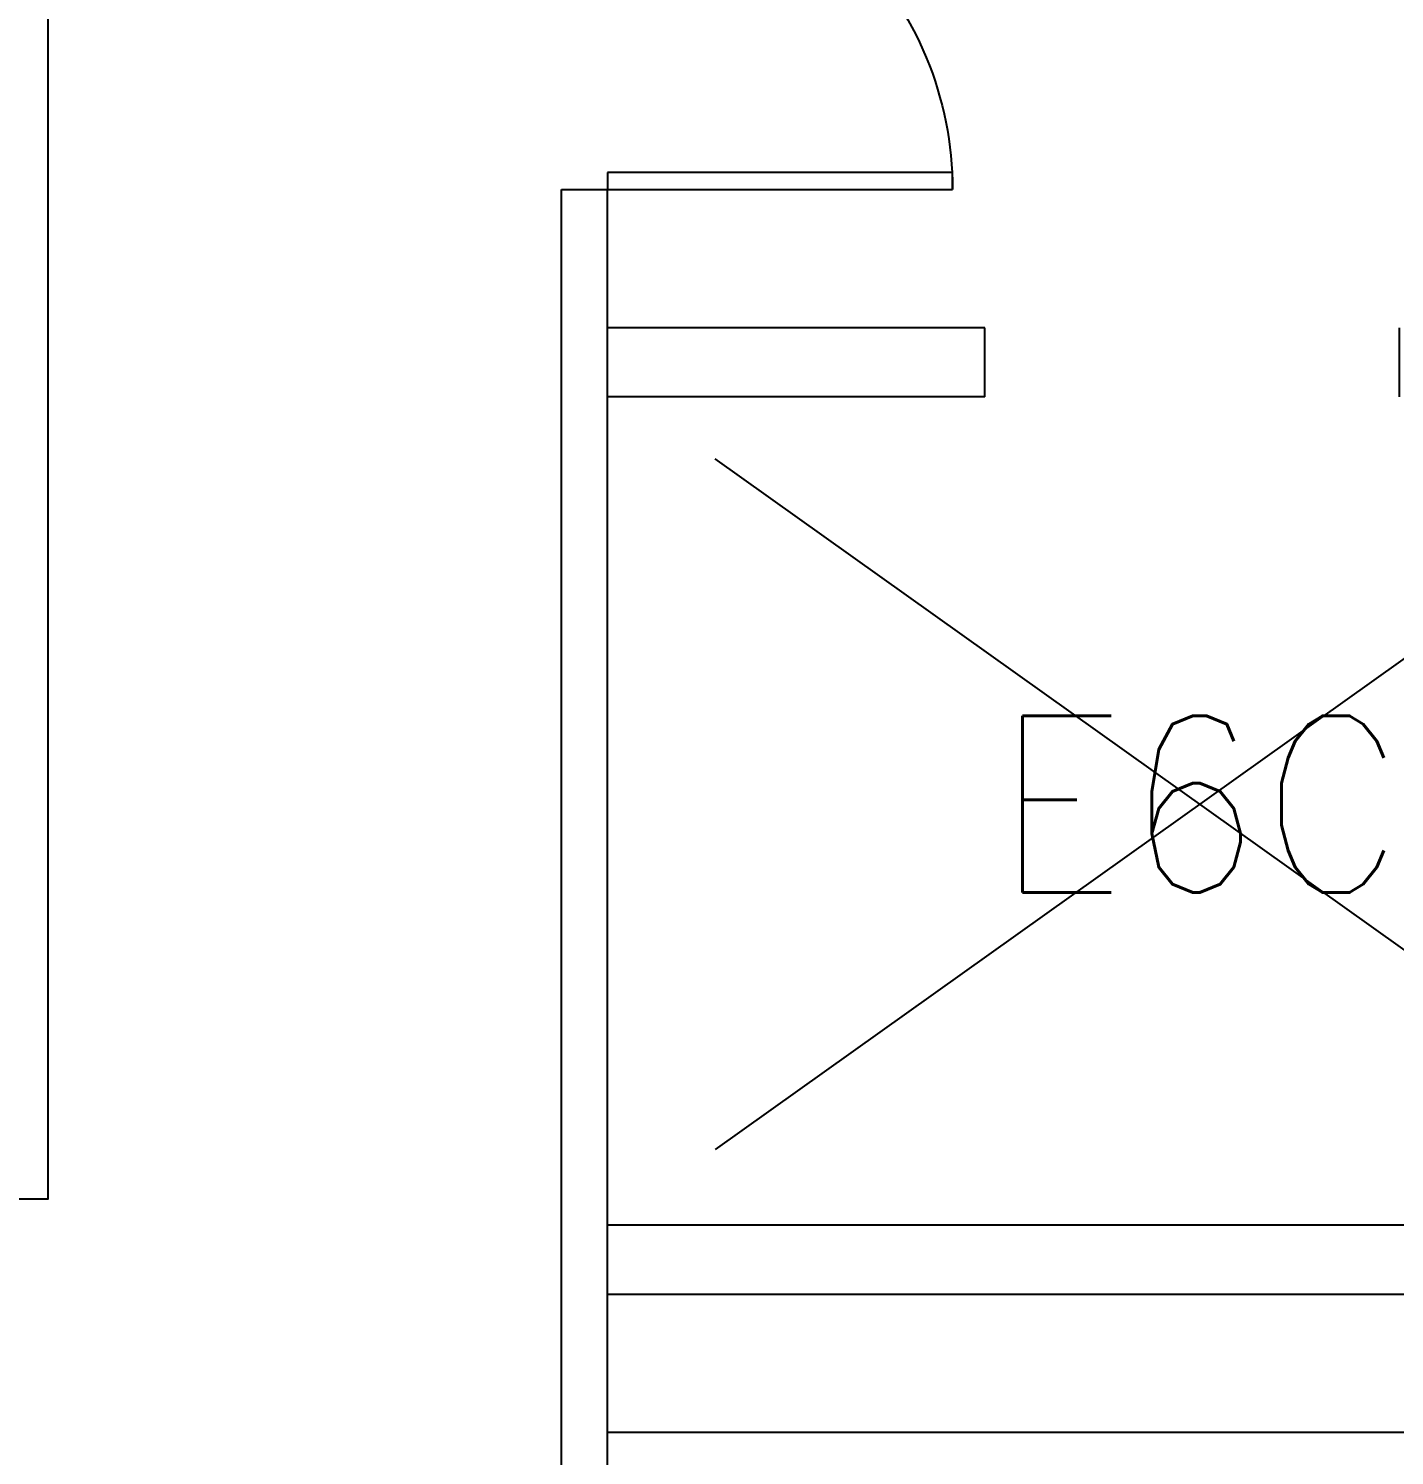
# Model space of a CAD drawing. Header units: inches. Extents: x -460 to 10305, y -938 to 5356.
# Drawn here: x 9773.1 to 9891.8, y 2579.1 to 2703.1 of the extents above; entities that cross this region are included whole.
import ezdxf
from ezdxf.enums import TextEntityAlignment as Align

# ---------------------------------------------------------------- set-up
doc = ezdxf.new("R2010")
doc.units = ezdxf.units.IN
doc.header["$MEASUREMENT"] = 0
doc.set_wipeout_variables(frame=1)
for name, color, linetype in [('01-0263-06-DWG-BFP-ARCH$0$SP-DOORS', 5, 'Continuous'), ('01-0263-06-DWG-BFP-ARCH$0$SP-ELEVATOR', 112, 'Continuous'), ('01-0263-06-DWG-BFP-ARCH$0$SP-RMNO', 7, 'Continuous'), ('01-0263-06-DWG-BFP-ARCH$0$SP-ROOM', 7, 'Continuous'), ('01-0263-06-DWG-BFP-ARCH$0$SP-WALL', 7, 'Continuous'), ('T-Comm-Path', 40, 'Continuous')]:
    doc.layers.add(name, color=color, linetype=linetype)
doc.layers.get('01-0263-06-DWG-BFP-ARCH$0$SP-ROOM').off()
doc.styles.add('01-0263-06-DWG-BFP-ARCH$0$ROMANS', font='ROMANS.shx', dxfattribs={"width": 0.9})

# ---------------------------------------------------------------- blocks, each defined once
blk = doc.blocks.new('01-0263-06-DWG-BFP-ARCH$0$DOR01')
at = {"color": 0}
for p, q in [((1, 1), (0, 1)), ((0, 1), (0, 0)), ((1, 0), (1, 1)), ((0, 0), (1, 0))]:
    blk.add_line(p, q, dxfattribs=at)
blk = doc.blocks.new('01-0263-06-DWG-BFP-ARCH$0$DOR00')
at = {"color": 0}
for p, q in [((0, 1), (0, 0)), ((1, 0), (1, 1))]:
    blk.add_line(p, q, dxfattribs=at)
blk = doc.blocks.new('01-0263-06-DWG-BFP-ARCH$0$FMGRM1')
at = {"style": '01-0263-06-DWG-BFP-ARCH$0$ROMANS', "width": 0.9}
for tag, p in [('RMAREA', (0, -0.2836)), ('DATA1', (0, -0.443)), ('DATA2', (0, -0.6024)), ('DATA3', (0, -0.7618)), ('DATA4', (0, -0.9213)), ('DATA5', (0, -1.0807))]:
    blk.add_attdef(tag, text='', height=0.1172, dxfattribs=at).set_placement(p, align=Align.CENTER)
at = {"linetype": 'Continuous'}
blk.add_wipeout([(-0.375, -0.125), (0.375, -0.125), (0.375, 0.125), (-0.375, 0.125)], dxfattribs=at)
at = {"layer": '01-0263-06-DWG-BFP-ARCH$0$SP-RMNO', "style": '01-0263-06-DWG-BFP-ARCH$0$ROMANS', "width": 0.9}
blk.add_attdef('RMNUMB', text='', height=0.16, dxfattribs=at).set_placement((0, 0), align=Align.MIDDLE)
blk = doc.blocks.new('01-0263-06-DWG-BFP-ARCH', base_point=(1295.16, 1353.43))
at = {"layer": '01-0263-06-DWG-BFP-ARCH$0$SP-DOORS'}
blk.add_lwpolyline([(3307.16, 2123.43, -0.414214), (3337.16, 2093.43, -0.414214)], format="xyb", dxfattribs=at)
at = {"layer": '01-0263-06-DWG-BFP-ARCH$0$SP-ELEVATOR'}
for p, q in [((3400.74, 2070.03), (3316.54, 2010.02)), ((3400.74, 2010.02), (3316.54, 2070.03))]:
    blk.add_line(p, q, dxfattribs=at)
at = {"layer": '01-0263-06-DWG-BFP-ARCH$0$SP-WALL'}
for p, q in [((3303.16, 1831.43), (3303.16, 2093.43)), ((3307.16, 1831.43), (3307.16, 2093.43)), ((3339.97, 2081.43), (3307.16, 2081.43)), ((3339.97, 2075.43), (3307.16, 2075.43)), ((3535.16, 2003.43), (3307.16, 2003.43)), ((3535.16, 1997.43), (3307.16, 1997.43)), ((3535.16, 1985.43), (3307.16, 1985.43))]:
    blk.add_line(p, q, dxfattribs=at)
at = {"layer": '01-0263-06-DWG-BFP-ARCH$0$SP-DOORS', "xscale": -30, "yscale": -1.5, "zscale": 30, "rotation": 180}
blk.add_blockref('01-0263-06-DWG-BFP-ARCH$0$DOR01', (3307.16, 2093.43), dxfattribs=at)
at = {"layer": '01-0263-06-DWG-BFP-ARCH$0$SP-WALL', "xscale": -30, "yscale": -3.999999999999773, "zscale": 30, "rotation": 270}
blk.add_blockref('01-0263-06-DWG-BFP-ARCH$0$DOR00', (3307.16, 2093.43), dxfattribs=at)
at = {"layer": '01-0263-06-DWG-BFP-ARCH$0$SP-WALL', "xscale": -36, "yscale": 6, "zscale": 36}
blk.add_blockref('01-0263-06-DWG-BFP-ARCH$0$DOR00', (3375.97, 2075.43), dxfattribs=at)
at = {"layer": '01-0263-06-DWG-BFP-ARCH$0$SP-ROOM'}
ref = blk.add_blockref('01-0263-06-DWG-BFP-ARCH$0$FMGRM1', (3358.64, 2040.03), dxfattribs=dict(at, xscale=96, yscale=96, zscale=96))
ref.add_attrib('RMNUMB', 'E6C', dxfattribs={"layer": '01-0263-06-DWG-BFP-ARCH$0$SP-RMNO', "height": 15.36, "style": '01-0263-06-DWG-BFP-ARCH$0$ROMANS', "width": 0.9}).set_placement((3358.64, 2040.03), align=Align.MIDDLE)

msp = doc.modelspace()

# ---------------------------------------------------------------- block references
msp.add_blockref('01-0263-06-DWG-BFP-ARCH', (7811.4, 1949.11))

# ---------------------------------------------------------------- next in the draw order: linework, layer by layer
at = {"layer": 'T-Comm-Path'}
msp.add_lwpolyline([(10051.5, 2638.09), (10098.61, 2638.09), (10098.61, 3051.05), (9774.78, 3051.05), (9774.78, 2601.38), (9683.5, 2601.38), (9683.5, 2595.17)], dxfattribs=at)

doc.saveas('drawing.dxf')
